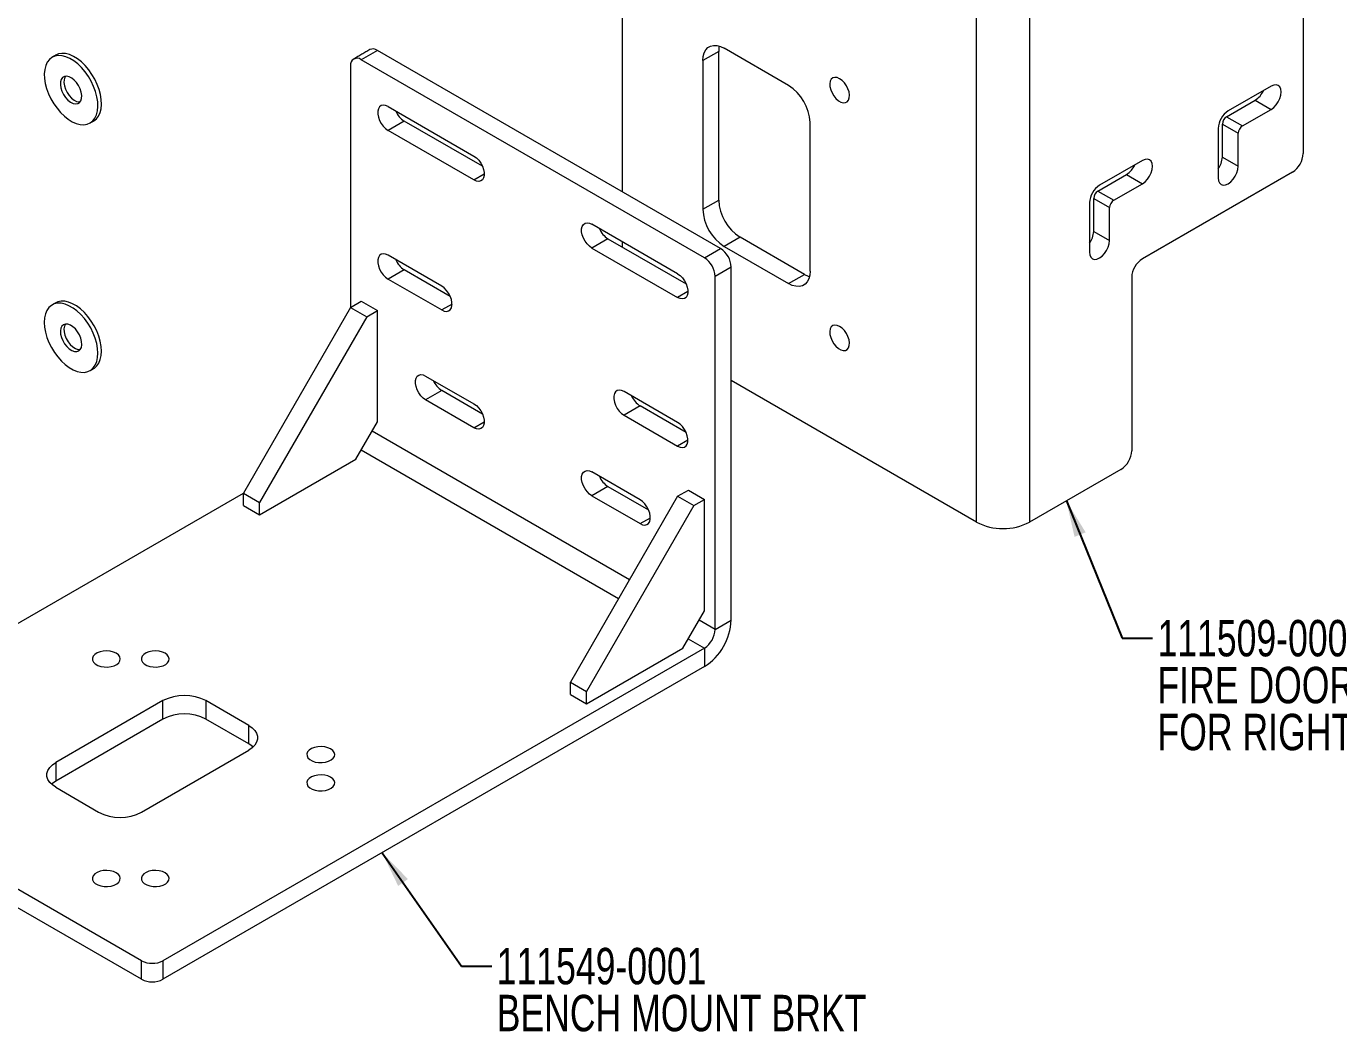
# Model space of a CAD drawing. Header units: inches. Extents: x 1.2 to 24.5, y 3.6 to 13.7.
# Drawn here: x 13.9 to 19.31, y 3.59 to 7.73 of the extents above; entities that cross this region are included whole.
import ezdxf

# ---------------------------------------------------------------- set-up
doc = ezdxf.new("R2010")
doc.units = ezdxf.units.IN
doc.header["$MEASUREMENT"] = 0
doc.layers.add('DIM', color=1, linetype='Continuous')
doc.styles.add('SLDTEXTSTYLE0', font='ARIAL.TTF', dxfattribs={"width": 0.7})
doc.styles.get("Standard").update_dxf_attribs({"font": 'ARIAL.TTF'})
doc.dimstyles.new('SLDDIMSTYLE2', dxfattribs={"dimtxt": 0.15, "dimasz": 0.15, "dimexe": 0, "dimexo": 0.0625, "dimgap": 0.0375, "dimtad": 0, "dimtih": 1, "dimtoh": 1, "dimdec": 0, "dimrnd": 1e-09, "dimzin": 0, "dimdsep": 46, "dimtxsty": 'Standard', "dimsah": 1, "dimcen": 0.09, "dimadec": 0, "dimazin": 0, "dimtfac": 1, "dimtdec": 0, "dimtofl": 0, "dimtmove": 0, "dimatfit": 3, "dimfxl": 0, "dimtolj": 1, "dimtzin": 0, "dimarcsym": 0})

# ---------------------------------------------------------------- blocks, each defined once
blk = doc.blocks.new('SW_NOTE_8')
at = {"layer": 'DIM', "color": 0, "char_height": 0.15, "attachment_point": 1, "style": 'SLDTEXTSTYLE0'}
for s, insert in [('111549-0001', (0.02, 0.0752)), ('BENCH MOUNT BRKT', (0.02, -0.1182))]:
    blk.add_mtext(s, dxfattribs=dict(at, insert=insert))
blk = doc.blocks.new('SW_NOTE_9')
at = {"layer": 'DIM', "color": 0, "char_height": 0.15, "attachment_point": 1, "style": 'SLDTEXTSTYLE0'}
for s, insert in [('111509-0001', (0.0201, 0.0752)), ('FIRE DOOR MOUNTING BRKT', (0.0201, -0.1181)), ('FOR RIGHT HAND MOUNT', (0.0201, -0.3115))]:
    blk.add_mtext(s, dxfattribs=dict(at, insert=insert))

msp = doc.modelspace()

# ---------------------------------------------------------------- linework, layer by layer
at = {"color": 7, "linetype": 'Continuous', "lineweight": 15}
for p, q in [((16.357016, 7.051648), (16.357016, 9.136183)), ((19.163346, 8.944837), (19.163346, 7.209688)), ((17.816308, 5.691028), (17.816308, 8.344785)), ((18.035511, 8.344785), (18.035511, 5.691028)), ((15.347192, 7.634607), (15.2809, 7.596338)), ((16.761405, 6.818199), (15.347192, 7.634607)), ((16.75388, 7.6302), (16.688472, 7.592441)), ((16.75388, 7.017795), (16.75388, 7.6302)), ((17.042026, 7.490407), (16.776861, 7.643483)), ((16.695114, 6.77993), (15.2809, 7.596338)), ((16.688472, 7.592441), (16.688472, 6.980036)), ((15.236706, 7.570817), (15.236706, 6.575666)), ((19.030764, 7.48712), (18.853987, 7.385069)), ((18.847623, 7.361378), (18.965356, 7.429344)), ((18.965356, 7.429344), (19.030764, 7.391585)), ((15.391386, 7.40293), (15.744939, 7.198828)), ((18.847623, 7.361378), (18.91303, 7.323619)), ((18.91303, 7.323619), (19.030764, 7.391585)), ((15.457677, 7.343214), (15.391386, 7.304945)), ((15.744939, 7.100843), (15.391386, 7.304945)), ((15.780025, 7.157127), (15.457677, 7.343214)), ((17.130414, 6.724908), (17.130414, 7.337314)), ((18.812621, 7.313421), (18.812621, 7.109286)), ((18.829945, 7.330759), (18.895353, 7.293)), ((18.829945, 7.194805), (18.829945, 7.330759)), ((18.895353, 7.157046), (18.895353, 7.293)), ((18.500433, 7.180967), (18.323657, 7.078916)), ((18.829945, 7.194805), (18.895353, 7.157046)), ((15.744939, 7.100843), (15.787366, 7.125335)), ((18.317293, 7.055225), (18.435026, 7.123191)), ((18.435026, 7.123191), (18.500433, 7.085432)), ((19.119152, 7.133141), (18.500433, 6.775963)), ((18.317293, 7.055225), (18.3827, 7.017466)), ((18.3827, 7.017466), (18.500433, 7.085432)), ((16.688472, 6.980036), (16.75388, 7.017795)), ((18.282291, 7.007268), (18.282291, 6.803133)), ((18.299615, 7.024606), (18.365023, 6.986847)), ((18.299615, 6.888652), (18.299615, 7.024606)), ((18.365023, 6.850893), (18.365023, 6.986847)), ((16.584629, 6.714086), (16.231075, 6.918188)), ((18.299615, 6.888652), (18.365023, 6.850893)), ((16.297366, 6.858472), (16.231075, 6.820203)), ((16.231075, 6.820203), (16.584629, 6.616101)), ((16.297366, 6.858472), (16.619714, 6.672385)), ((16.357016, 6.824037), (16.357016, 6.845483)), ((16.695114, 6.77993), (16.761405, 6.818199)), ((16.842268, 6.864702), (16.776861, 6.826943)), ((16.776861, 6.826943), (17.042026, 6.673866)), ((17.107433, 6.711625), (16.842268, 6.864702)), ((15.612357, 6.662961), (15.391386, 6.790524)), ((15.457677, 6.730809), (15.391386, 6.692539)), ((15.647442, 6.62126), (15.457677, 6.730809)), ((16.805599, 6.741652), (16.739308, 6.703383)), ((16.805599, 5.287189), (16.805599, 6.741652)), ((17.042026, 6.673866), (17.107433, 6.711625)), ((15.391386, 6.692539), (15.612357, 6.564976)), ((16.739308, 5.24892), (16.739308, 6.703383)), ((18.456239, 6.699416), (18.456239, 5.984943)), ((15.236706, 6.575666), (15.2809, 6.601179)), ((15.2809, 6.601179), (15.347192, 6.562909)), ((16.627055, 6.640593), (16.584629, 6.616101)), ((15.236706, 6.575666), (14.794764, 5.8102)), ((15.236706, 6.575666), (15.302997, 6.537397)), ((15.302997, 6.537397), (15.347192, 6.562909)), ((15.347192, 6.103605), (15.347192, 6.562909)), ((15.654783, 6.589468), (15.612357, 6.564976)), ((15.302997, 6.537397), (14.861056, 5.771931)), ((15.546065, 6.292959), (15.744939, 6.178152)), ((15.612357, 6.233244), (15.546065, 6.194974)), ((15.780025, 6.136451), (15.612357, 6.233244)), ((16.584629, 6.10168), (16.363658, 6.229244)), ((17.816308, 5.691028), (16.805599, 6.274497)), ((15.744939, 6.080167), (15.546065, 6.194974)), ((16.429949, 6.169528), (16.363658, 6.131259)), ((16.619714, 6.059979), (16.429949, 6.169528)), ((16.363658, 6.131259), (16.584629, 6.003695)), ((15.258803, 5.950512), (15.347192, 6.103605)), ((16.385735, 5.453033), (15.325093, 6.065329)), ((15.744939, 6.080167), (15.787366, 6.104659)), ((16.627055, 6.028187), (16.584629, 6.003695)), ((15.280899, 5.988782), (16.341541, 5.376487)), ((14.861056, 5.720897), (15.258803, 5.950512)), ((16.429949, 5.782704), (16.231075, 5.897512)), ((18.412045, 5.908396), (18.035511, 5.691028)), ((12.960706, 4.751413), (14.794764, 5.810192)), ((14.794764, 5.8102), (14.861056, 5.771931)), ((14.794764, 5.759166), (14.794764, 5.8102)), ((16.584629, 5.797527), (16.142687, 5.032061)), ((16.297366, 5.837796), (16.231075, 5.799527)), ((16.231075, 5.799527), (16.429949, 5.684719)), ((16.297366, 5.837796), (16.465034, 5.741003)), ((16.584629, 5.797527), (16.628823, 5.82304)), ((16.584629, 5.797527), (16.65092, 5.759258)), ((16.628823, 5.82304), (16.695114, 5.78477)), ((14.794764, 5.759166), (14.861056, 5.720897)), ((14.861056, 5.720897), (14.861056, 5.771931)), ((16.65092, 5.759258), (16.208978, 4.993792)), ((16.65092, 5.759258), (16.695114, 5.78477)), ((16.695114, 5.325466), (16.695114, 5.78477)), ((16.429949, 5.684719), (16.472375, 5.709212)), ((16.606726, 5.172373), (16.695114, 5.325466)), ((16.739308, 5.24892), (16.673015, 5.28719)), ((16.739308, 5.24892), (16.805599, 5.287189)), ((16.628821, 5.210643), (16.695114, 5.172373)), ((16.695114, 5.172373), (14.463308, 3.883979)), ((16.208978, 4.942758), (16.606726, 5.172373)), ((16.695114, 5.172373), (16.695114, 5.095823)), ((16.695114, 5.095823), (14.463308, 3.807428)), ((16.142687, 5.032061), (16.208978, 4.993792)), ((16.142687, 4.981027), (16.142687, 5.032061)), ((16.142687, 4.981027), (16.208978, 4.942758)), ((16.208978, 4.942758), (16.208978, 4.993792)), ((14.463308, 4.955515), (14.021366, 4.700387)), ((14.463308, 4.878964), (14.463308, 4.955515)), ((14.816862, 4.853464), (14.640085, 4.955515)), ((14.640085, 4.955515), (14.640085, 4.878964)), ((14.463308, 4.878964), (14.021366, 4.623837)), ((14.816862, 4.776913), (14.640085, 4.878964)), ((14.816862, 4.776913), (14.816862, 4.853464)), ((14.37492, 4.496285), (14.816862, 4.751413)), ((14.37492, 3.883979), (12.960706, 4.700387)), ((14.021366, 4.700387), (14.021366, 4.623837)), ((14.37492, 3.807428), (12.960706, 4.623837)), ((14.021366, 4.598336), (14.198143, 4.496285)), ((14.37492, 3.807428), (14.37492, 3.883979)), ((14.463308, 3.883979), (14.463308, 3.807428))]:
    msp.add_line(p, q, dxfattribs=at)
at = {"color": 7, "linetype": 'Continuous', "lineweight": 15, "flags": 128}
for points in [[(16.688472, 7.592441), (16.689815, 7.60939), (16.693803, 7.624273), (16.700314, 7.636639), (16.709151, 7.646111), (16.720046, 7.652403), (16.732667, 7.655322), (16.74663, 7.65478), (16.761512, 7.650793), (16.776861, 7.643483)], [(16.756306, 7.652551), (16.755223, 7.647149), (16.75388, 7.6302)], [(13.975911, 7.556403), (13.974209, 7.538419), (13.974973, 7.518929), (13.978188, 7.498369), (13.983781, 7.477198), (13.991628, 7.45589), (14.001552, 7.43492), (14.013332, 7.414757), (14.026706, 7.395851), (14.041374, 7.378624), (14.057008, 7.363461), (14.073261, 7.350701), (14.089767, 7.34063), (14.106159, 7.333471), (14.122071, 7.329385), (14.137147, 7.328464), (14.15105, 7.330727), (14.163469, 7.336124), (14.174128, 7.344535), (14.182789, 7.355771), (14.189257, 7.369583), (14.193388, 7.38566), (14.19509, 7.403645), (14.194325, 7.423135), (14.19111, 7.443695), (14.185517, 7.464865), (14.177671, 7.486173), (14.167747, 7.507143), (14.155966, 7.527307), (14.142593, 7.546213), (14.127925, 7.56344), (14.11229, 7.578603), (14.096038, 7.591362), (14.079531, 7.601434), (14.063139, 7.608592), (14.047228, 7.612678), (14.032152, 7.6136), (14.018249, 7.611337), (14.005829, 7.60594), (13.99517, 7.597529), (13.98651, 7.586292), (13.980042, 7.572481), (13.975911, 7.556403)], [(14.17744, 7.344182), (14.178142, 7.344594), (14.188801, 7.353005), (14.197461, 7.364242), (14.203929, 7.378053), (14.20806, 7.394131), (14.209762, 7.412115), (14.208998, 7.431605), (14.205783, 7.452165), (14.20019, 7.473335), (14.192343, 7.494644), (14.182419, 7.515614), (14.170639, 7.535777), (14.157265, 7.554683), (14.142597, 7.57191), (14.126963, 7.587073), (14.11071, 7.599832), (14.094204, 7.609904), (14.077812, 7.617063), (14.0619, 7.621149), (14.046824, 7.62207), (14.032921, 7.619807), (14.021203, 7.614822)], [(14.041154, 7.50518), (14.040544, 7.493249), (14.042498, 7.480027), (14.046902, 7.466282), (14.053499, 7.452813), (14.061906, 7.440403), (14.071636, 7.429773), (14.082121, 7.421541), (14.092754, 7.416185), (14.102915, 7.414016), (14.112015, 7.415161), (14.119525, 7.419553), (14.125007, 7.426937), (14.128145, 7.436883), (14.128754, 7.448814), (14.1268, 7.462036), (14.122397, 7.475781), (14.1158, 7.48925), (14.107392, 7.50166), (14.097663, 7.51229), (14.087177, 7.520523), (14.076545, 7.525879), (14.066383, 7.528047), (14.057283, 7.526902), (14.049774, 7.52251), (14.044291, 7.515127), (14.041154, 7.50518)], [(14.061611, 7.527883), (14.058964, 7.523597), (14.055826, 7.513651)], [(17.25239, 7.517985), (17.242279, 7.522347), (17.232803, 7.523485), (17.224557, 7.521327), (17.218061, 7.516009), (17.213721, 7.507865), (17.211812, 7.497407), (17.212452, 7.485292), (17.215601, 7.472281), (17.221062, 7.459191), (17.228491, 7.446846), (17.237423, 7.43602), (17.247294, 7.427395), (17.257486, 7.421511), (17.267357, 7.418739), (17.276289, 7.419253), (17.283718, 7.423021), (17.289179, 7.429805), (17.292328, 7.43918), (17.292968, 7.450557), (17.291059, 7.46322), (17.286719, 7.476374), (17.280223, 7.489192), (17.271977, 7.50087), (17.262501, 7.510673), (17.25239, 7.517985)], [(14.055826, 7.513651), (14.055217, 7.50172), (14.057171, 7.488498), (14.061574, 7.474753), (14.068171, 7.461284), (14.076579, 7.448874), (14.086308, 7.438243), (14.096794, 7.430011), (14.107426, 7.424655), (14.117588, 7.422487), (14.12236, 7.422651)], [(19.030764, 7.391585), (19.04147, 7.399393), (19.051446, 7.409924), (19.060014, 7.422461), (19.066587, 7.436149), (19.07072, 7.450055), (19.072129, 7.463232), (19.07072, 7.474782), (19.066587, 7.483917), (19.060014, 7.490015), (19.051446, 7.49266), (19.04147, 7.491673), (19.030764, 7.48712)], [(15.391386, 7.40293), (15.381232, 7.407368), (15.371669, 7.4087), (15.363252, 7.40685), (15.35647, 7.401925), (15.351716, 7.394211), (15.349269, 7.384157), (15.349269, 7.372346), (15.351716, 7.359465), (15.35647, 7.346263), (15.363252, 7.333508), (15.371669, 7.321939), (15.381232, 7.31223), (15.391386, 7.304945)], [(15.744939, 7.198828), (15.755092, 7.191543), (15.764656, 7.181834), (15.773073, 7.170265), (15.779855, 7.15751), (15.784609, 7.144308), (15.787056, 7.131427), (15.787056, 7.119616), (15.784609, 7.109562), (15.779855, 7.101848), (15.773073, 7.096923), (15.764656, 7.095073), (15.755092, 7.096405), (15.744939, 7.100843)], [(18.500433, 7.085432), (18.51114, 7.09324), (18.521116, 7.103771), (18.529683, 7.116308), (18.536257, 7.129996), (18.54039, 7.143902), (18.541799, 7.157079), (18.54039, 7.168629), (18.536257, 7.177764), (18.529683, 7.183862), (18.521116, 7.186507), (18.51114, 7.18552), (18.500433, 7.180967)], [(18.812621, 7.109286), (18.814031, 7.097737), (18.818163, 7.088602), (18.824737, 7.082504), (18.833304, 7.079858), (18.843281, 7.080846), (18.853987, 7.085399), (18.864693, 7.093207), (18.87467, 7.103738), (18.883237, 7.116275), (18.889811, 7.129963), (18.893943, 7.143869), (18.895353, 7.157046)], [(16.231075, 6.820203), (16.220922, 6.827488), (16.211359, 6.837197), (16.202941, 6.848765), (16.196159, 6.861521), (16.191406, 6.874723), (16.188958, 6.887603), (16.188958, 6.899414), (16.191406, 6.909469), (16.196159, 6.917183), (16.202941, 6.922108), (16.211359, 6.923958), (16.220922, 6.922625), (16.231075, 6.918188)], [(18.282291, 6.803133), (18.283701, 6.791584), (18.287833, 6.782449), (18.294407, 6.776351), (18.302974, 6.773705), (18.312951, 6.774693), (18.323657, 6.779246), (18.334363, 6.787054), (18.34434, 6.797585), (18.352907, 6.810122), (18.359481, 6.82381), (18.363613, 6.837716), (18.365023, 6.850893)], [(15.391386, 6.790524), (15.381232, 6.794962), (15.371669, 6.796295), (15.363252, 6.794445), (15.35647, 6.789519), (15.351716, 6.781806), (15.349269, 6.771751), (15.349269, 6.75994), (15.351716, 6.74706), (15.35647, 6.733858), (15.363252, 6.721102), (15.371669, 6.709533), (15.381232, 6.699824), (15.391386, 6.692539)], [(16.584629, 6.714086), (16.594782, 6.706801), (16.604345, 6.697092), (16.612762, 6.685523), (16.619545, 6.672767), (16.624298, 6.659565), (16.626746, 6.646685), (16.626746, 6.634874), (16.624298, 6.62482), (16.619545, 6.617106), (16.612762, 6.61218), (16.604345, 6.61033), (16.594782, 6.611663), (16.584629, 6.616101)], [(17.130414, 6.724908), (17.129071, 6.70796), (17.125084, 6.693076), (17.118572, 6.680711), (17.109735, 6.671238), (17.098841, 6.664947), (17.08622, 6.662028), (17.072256, 6.66257), (17.057374, 6.666556), (17.042026, 6.673866)], [(17.107433, 6.711625), (17.122782, 6.704315), (17.127988, 6.702557)], [(15.612357, 6.564976), (15.62251, 6.560538), (15.632073, 6.559205), (15.640491, 6.561055), (15.647273, 6.565981), (15.652026, 6.573695), (15.654474, 6.583749), (15.654474, 6.59556), (15.652026, 6.60844), (15.647273, 6.621642), (15.640491, 6.634398), (15.632073, 6.645967), (15.62251, 6.655676), (15.612357, 6.662961)], [(14.17744, 6.323506), (14.180558, 6.325455), (14.190812, 6.334483), (14.199021, 6.346289), (14.205004, 6.360608), (14.208626, 6.377122), (14.209807, 6.39546), (14.208519, 6.415215), (14.204792, 6.435943), (14.198709, 6.457182), (14.190406, 6.478459), (14.180068, 6.499296), (14.167926, 6.51923), (14.154252, 6.537814), (14.139351, 6.554634), (14.123556, 6.569314), (14.107219, 6.581525), (14.090706, 6.590996), (14.074385, 6.597514), (14.058622, 6.600934), (14.043767, 6.60118), (14.030154, 6.598245), (14.021203, 6.594146)], [(13.978967, 6.548574), (13.975345, 6.53206), (13.974164, 6.513721), (13.975452, 6.493967), (13.979179, 6.473239), (13.985262, 6.451999), (13.993565, 6.430723), (14.003903, 6.409886), (14.016045, 6.389952), (14.029719, 6.371368), (14.04462, 6.354548), (14.060415, 6.339868), (14.076752, 6.327657), (14.093265, 6.318186), (14.109586, 6.311668), (14.125349, 6.308248), (14.140204, 6.308002), (14.153817, 6.310936), (14.165885, 6.316985), (14.176139, 6.326013), (14.184349, 6.337819), (14.190332, 6.352138), (14.193954, 6.368652), (14.195134, 6.38699), (14.193846, 6.406744), (14.190119, 6.427473), (14.184036, 6.448712), (14.175733, 6.469988), (14.165395, 6.490826), (14.153254, 6.51076), (14.13958, 6.529344), (14.124679, 6.546164), (14.108883, 6.560843), (14.092547, 6.573055), (14.076034, 6.582526), (14.059713, 6.589044), (14.043949, 6.592464), (14.029095, 6.59271), (14.015481, 6.589775), (14.003413, 6.583727), (13.993159, 6.574699), (13.98495, 6.562893), (13.978967, 6.548574)], [(14.042376, 6.489643), (14.04052, 6.4786), (14.041229, 6.465915), (14.044461, 6.452326), (14.050028, 6.438623), (14.057608, 6.425601), (14.066759, 6.414018), (14.07695, 6.404547), (14.087588, 6.397738), (14.098056, 6.393987), (14.107744, 6.393512), (14.11609, 6.396341), (14.122609, 6.402309), (14.126922, 6.411069), (14.128778, 6.422112), (14.12807, 6.434797), (14.124838, 6.448386), (14.11927, 6.462089), (14.111691, 6.475111), (14.102539, 6.486693), (14.092349, 6.496164), (14.08171, 6.502973), (14.071243, 6.506724), (14.061554, 6.507199), (14.053208, 6.504371), (14.046689, 6.498403), (14.042376, 6.489643)], [(14.057049, 6.498113), (14.055193, 6.48707), (14.055901, 6.474385), (14.059133, 6.460796), (14.064701, 6.447093), (14.07228, 6.434071), (14.081432, 6.422488), (14.091622, 6.413017), (14.102261, 6.406209), (14.112728, 6.402458), (14.12236, 6.401975)], [(14.061611, 6.507207), (14.061362, 6.506873), (14.057049, 6.498113)], [(17.25239, 6.497309), (17.242279, 6.501671), (17.232803, 6.502809), (17.224557, 6.500651), (17.218061, 6.495333), (17.213721, 6.487189), (17.211812, 6.476731), (17.212452, 6.464616), (17.215601, 6.451605), (17.221062, 6.438515), (17.228491, 6.42617), (17.237423, 6.415344), (17.247294, 6.406719), (17.257486, 6.400835), (17.267357, 6.398063), (17.276289, 6.398577), (17.283718, 6.402345), (17.289179, 6.409129), (17.292328, 6.418504), (17.292968, 6.429881), (17.291059, 6.442544), (17.286719, 6.455698), (17.280223, 6.468516), (17.271977, 6.480194), (17.262501, 6.489997), (17.25239, 6.497309)], [(15.546065, 6.194974), (15.535912, 6.202259), (15.526349, 6.211968), (15.517931, 6.223537), (15.511149, 6.236293), (15.506396, 6.249495), (15.503948, 6.262375), (15.503948, 6.274186), (15.506396, 6.28424), (15.511149, 6.291954), (15.517931, 6.29688), (15.526349, 6.29873), (15.535912, 6.297397), (15.546065, 6.292959)], [(16.363658, 6.229244), (16.353504, 6.233682), (16.343941, 6.235014), (16.335524, 6.233164), (16.328741, 6.228239), (16.323988, 6.220525), (16.321541, 6.21047), (16.321541, 6.19866), (16.323988, 6.185779), (16.328741, 6.172577), (16.335524, 6.159821), (16.343941, 6.148253), (16.353504, 6.138544), (16.363658, 6.131259)], [(15.744939, 6.178152), (15.755092, 6.170867), (15.764656, 6.161158), (15.773073, 6.149589), (15.779855, 6.136834), (15.784609, 6.123632), (15.787056, 6.110751), (15.787056, 6.09894), (15.784609, 6.088886), (15.779855, 6.081172), (15.773073, 6.076247), (15.764656, 6.074397), (15.755092, 6.075729), (15.744939, 6.080167)], [(16.584629, 6.003695), (16.594782, 5.999257), (16.604345, 5.997925), (16.612762, 5.999775), (16.619545, 6.0047), (16.624298, 6.012414), (16.626746, 6.022468), (16.626746, 6.034279), (16.624298, 6.04716), (16.619545, 6.060362), (16.612762, 6.073118), (16.604345, 6.084686), (16.594782, 6.094395), (16.584629, 6.10168)], [(16.231075, 5.799527), (16.220922, 5.806812), (16.211359, 5.816521), (16.202941, 5.828089), (16.196159, 5.840845), (16.191406, 5.854047), (16.188958, 5.866927), (16.188958, 5.878738), (16.191406, 5.888793), (16.196159, 5.896507), (16.202941, 5.901432), (16.211359, 5.903282), (16.220922, 5.901949), (16.231075, 5.897512)], [(16.429949, 5.684719), (16.440102, 5.680282), (16.449665, 5.678949), (16.458083, 5.680799), (16.464865, 5.685724), (16.469618, 5.693438), (16.472066, 5.703493), (16.472066, 5.715304), (16.469618, 5.728184), (16.464865, 5.741386), (16.458083, 5.754142), (16.449665, 5.76571), (16.440102, 5.775419), (16.429949, 5.782704)], [(14.270622, 5.150432), (14.259233, 5.155532), (14.246005, 5.158836), (14.231769, 5.160138), (14.21742, 5.159355), (14.203858, 5.156537), (14.191937, 5.15186), (14.182406, 5.145618), (14.175862, 5.138204), (14.172718, 5.130084), (14.173171, 5.121768), (14.177192, 5.113777), (14.184529, 5.106615), (14.194721, 5.100732), (14.207127, 5.096496), (14.220968, 5.094175), (14.235374, 5.093914), (14.24944, 5.095729), (14.262283, 5.099506), (14.273094, 5.105009), (14.281196, 5.111891), (14.286078, 5.119719), (14.287435, 5.128003), (14.28518, 5.136221), (14.279456, 5.143858), (14.270622, 5.150432)], [(14.472147, 5.150432), (14.460758, 5.155532), (14.44753, 5.158836), (14.433294, 5.160138), (14.418945, 5.159355), (14.405384, 5.156537), (14.393463, 5.15186), (14.383931, 5.145618), (14.377388, 5.138204), (14.374244, 5.130084), (14.374696, 5.121768), (14.378717, 5.113777), (14.386054, 5.106615), (14.396246, 5.100732), (14.408652, 5.096496), (14.422493, 5.094175), (14.4369, 5.093914), (14.450966, 5.095729), (14.463808, 5.099506), (14.47462, 5.105009), (14.482721, 5.111891), (14.487603, 5.119719), (14.48896, 5.128003), (14.486705, 5.136221), (14.480981, 5.143858), (14.472147, 5.150432)], [(14.816862, 4.853464), (14.830867, 4.843828), (14.841762, 4.832935), (14.849214, 4.821115), (14.852998, 4.808727), (14.852997, 4.796149), (14.849214, 4.783761), (14.841762, 4.771942), (14.830867, 4.761048), (14.816862, 4.751413)], [(14.83444, 4.764163), (14.830867, 4.767277), (14.816862, 4.776913)], [(15.154505, 4.756515), (15.143116, 4.761615), (15.129888, 4.76492), (15.115652, 4.766221), (15.101303, 4.765438), (15.087742, 4.76262), (15.075821, 4.757943), (15.066289, 4.751701), (15.059746, 4.744287), (15.056602, 4.736167), (15.057054, 4.727851), (15.061075, 4.71986), (15.068412, 4.712699), (15.078604, 4.706815), (15.09101, 4.702579), (15.104851, 4.700258), (15.119258, 4.699997), (15.133324, 4.701812), (15.146166, 4.705589), (15.156978, 4.711092), (15.165079, 4.717974), (15.169962, 4.725802), (15.171318, 4.734086), (15.169063, 4.742304), (15.163339, 4.749941), (15.154505, 4.756515)], [(14.021366, 4.598336), (14.007361, 4.607972), (13.996466, 4.618865), (13.989014, 4.630685), (13.98523, 4.643072), (13.98523, 4.655651), (13.989014, 4.668038), (13.996466, 4.679858), (14.007361, 4.690752), (14.021366, 4.700387)], [(14.021366, 4.623837), (14.007361, 4.614201), (14.003788, 4.611086)], [(15.154505, 4.640177), (15.143116, 4.645277), (15.129888, 4.648581), (15.115652, 4.649883), (15.101303, 4.6491), (15.087742, 4.646281), (15.075821, 4.641605), (15.066289, 4.635363), (15.059746, 4.627949), (15.056602, 4.619829), (15.057054, 4.611513), (15.061075, 4.603522), (15.068412, 4.59636), (15.078604, 4.590477), (15.09101, 4.586241), (15.104851, 4.58392), (15.119258, 4.583659), (15.133324, 4.585474), (15.146166, 4.589251), (15.156978, 4.594754), (15.165079, 4.601636), (15.169962, 4.609464), (15.171318, 4.617748), (15.169063, 4.625966), (15.163339, 4.633602), (15.154505, 4.640177)], [(14.270622, 4.24626), (14.259233, 4.25136), (14.246005, 4.254664), (14.231769, 4.255966), (14.21742, 4.255183), (14.203858, 4.252365), (14.191937, 4.247688), (14.182406, 4.241446), (14.175862, 4.234032), (14.172718, 4.225912), (14.173171, 4.217596), (14.177192, 4.209605), (14.184529, 4.202444), (14.194721, 4.19656), (14.207127, 4.192324), (14.220968, 4.190003), (14.235374, 4.189742), (14.24944, 4.191557), (14.262283, 4.195334), (14.273094, 4.200837), (14.281196, 4.207719), (14.286078, 4.215547), (14.287435, 4.223831), (14.28518, 4.232049), (14.279455, 4.239685), (14.270622, 4.24626)], [(14.472147, 4.24626), (14.460758, 4.25136), (14.44753, 4.254664), (14.433294, 4.255966), (14.418945, 4.255183), (14.405384, 4.252365), (14.393463, 4.247688), (14.383931, 4.241446), (14.377388, 4.234033), (14.374243, 4.225912), (14.374696, 4.217596), (14.378718, 4.209606), (14.386054, 4.202444), (14.396246, 4.19656), (14.408652, 4.192325), (14.422493, 4.190003), (14.4369, 4.189742), (14.450966, 4.191557), (14.463808, 4.195334), (14.47462, 4.200837), (14.482721, 4.207719), (14.487603, 4.215547), (14.48896, 4.223831), (14.486705, 4.232049), (14.480981, 4.239685), (14.472147, 4.24626)]]:
    msp.add_lwpolyline(points, dxfattribs=at)
at = {"color": 7, "linetype": 'Continuous', "lineweight": 15}
for centre, radius, start, end in [((15.328884, 7.609052), 0.031436, 54.382398, 114.307183), ((15.263648, 7.575187), 0.027294, 50.796703, 189.214041), ((16.939323, 7.32905), 0.19127, 2.476399, 57.523599), ((18.917503, 7.504274), 0.088907, 302.563748, 336.482961), ((15.50787, 7.421055), 0.09262, 202.966311, 237.185229), ((18.902431, 7.309335), 0.089903, 122.605505, 177.394515), ((18.868326, 7.329012), 0.03842, 122.60541, 177.394492), ((18.933733, 7.291254), 0.03842, 122.60541, 177.394492), ((19.067395, 7.214054), 0.09605, 302.605501, 357.394537), ((18.387173, 7.198121), 0.088907, 302.563715, 336.483038), ((18.741122, 7.198784), 0.088912, 323.528595, 357.435135), ((18.372101, 7.003182), 0.089903, 122.605483, 177.394517), ((18.337996, 7.02286), 0.03842, 122.605406, 177.394594), ((16.879563, 6.9883), 0.19127, 182.476402, 237.523598), ((16.94497, 7.026059), 0.191269, 182.476309, 237.523691), ((18.403403, 6.985101), 0.03842, 122.605406, 177.394594), ((16.347549, 6.936304), 0.092607, 202.963834, 237.187636), ((18.210792, 6.892631), 0.088913, 323.528587, 357.435057), ((16.709648, 6.737286), 0.09605, 2.605475, 57.394506), ((15.507869, 6.808648), 0.092618, 202.965985, 237.185515), ((16.643357, 6.699017), 0.09605, 2.605475, 57.394506), ((18.55219, 6.69505), 0.09605, 122.605495, 177.394505), ((15.662549, 6.311084), 0.092619, 202.966229, 237.185357), ((16.480146, 6.247372), 0.092625, 202.967174, 237.184341), ((18.360289, 5.989309), 0.09605, 302.605403, 357.394558), ((16.347548, 5.915626), 0.092605, 202.963526, 237.187984), ((17.925909, 5.900597), 0.236499, 242.391035, 297.608945), ((16.567434, 5.297116), 0.238372, 302.386846, 357.613154), ((16.643357, 5.253286), 0.096051, 302.605619, 357.394458), ((14.551696, 4.785863), 0.191296, 62.480485, 117.519496), ((14.551696, 4.709313), 0.191296, 62.480499, 117.519481), ((14.286531, 4.665937), 0.191296, 242.48059, 297.519391), ((14.419114, 3.969274), 0.096064, 242.609694, 297.390228), ((14.419114, 3.892723), 0.096064, 242.609694, 297.390228)]:
    msp.add_arc(centre, radius, start, end, dxfattribs=at)
for points in [[(15.315944, 7.637701), (15.249653, 7.599432)], [(14.021203, 7.614822), (14.006531, 7.606352)], [(14.162768, 7.335712), (14.17744, 7.344182)], [(14.021203, 6.594146), (14.006531, 6.585676)], [(14.162768, 6.315036), (14.17744, 6.323506)]]:
    msp.add_open_spline(points, degree=1, dxfattribs=at)

# ---------------------------------------------------------------- block references
at = {"layer": 'DIM'}
for name, p in [('SW_NOTE_9', (18.542451, 5.212756)), ('SW_NOTE_8', (15.818985, 3.861628))]:
    msp.add_blockref(name, p, dxfattribs=at)

# ---------------------------------------------------------------- leaders
for points in [[(18.187002, 5.778482), (18.417451, 5.212756), (18.542451, 5.212756)], [(15.36691, 4.329067), (15.693985, 3.861628), (15.818985, 3.861628)]]:
    msp.add_leader(points, dimstyle='SLDDIMSTYLE2', override={"dimscale": 1, "dimgap": 0.0375, "dimtad": 0, "dimclrd": 0}, dxfattribs=at)

doc.saveas('drawing.dxf')
